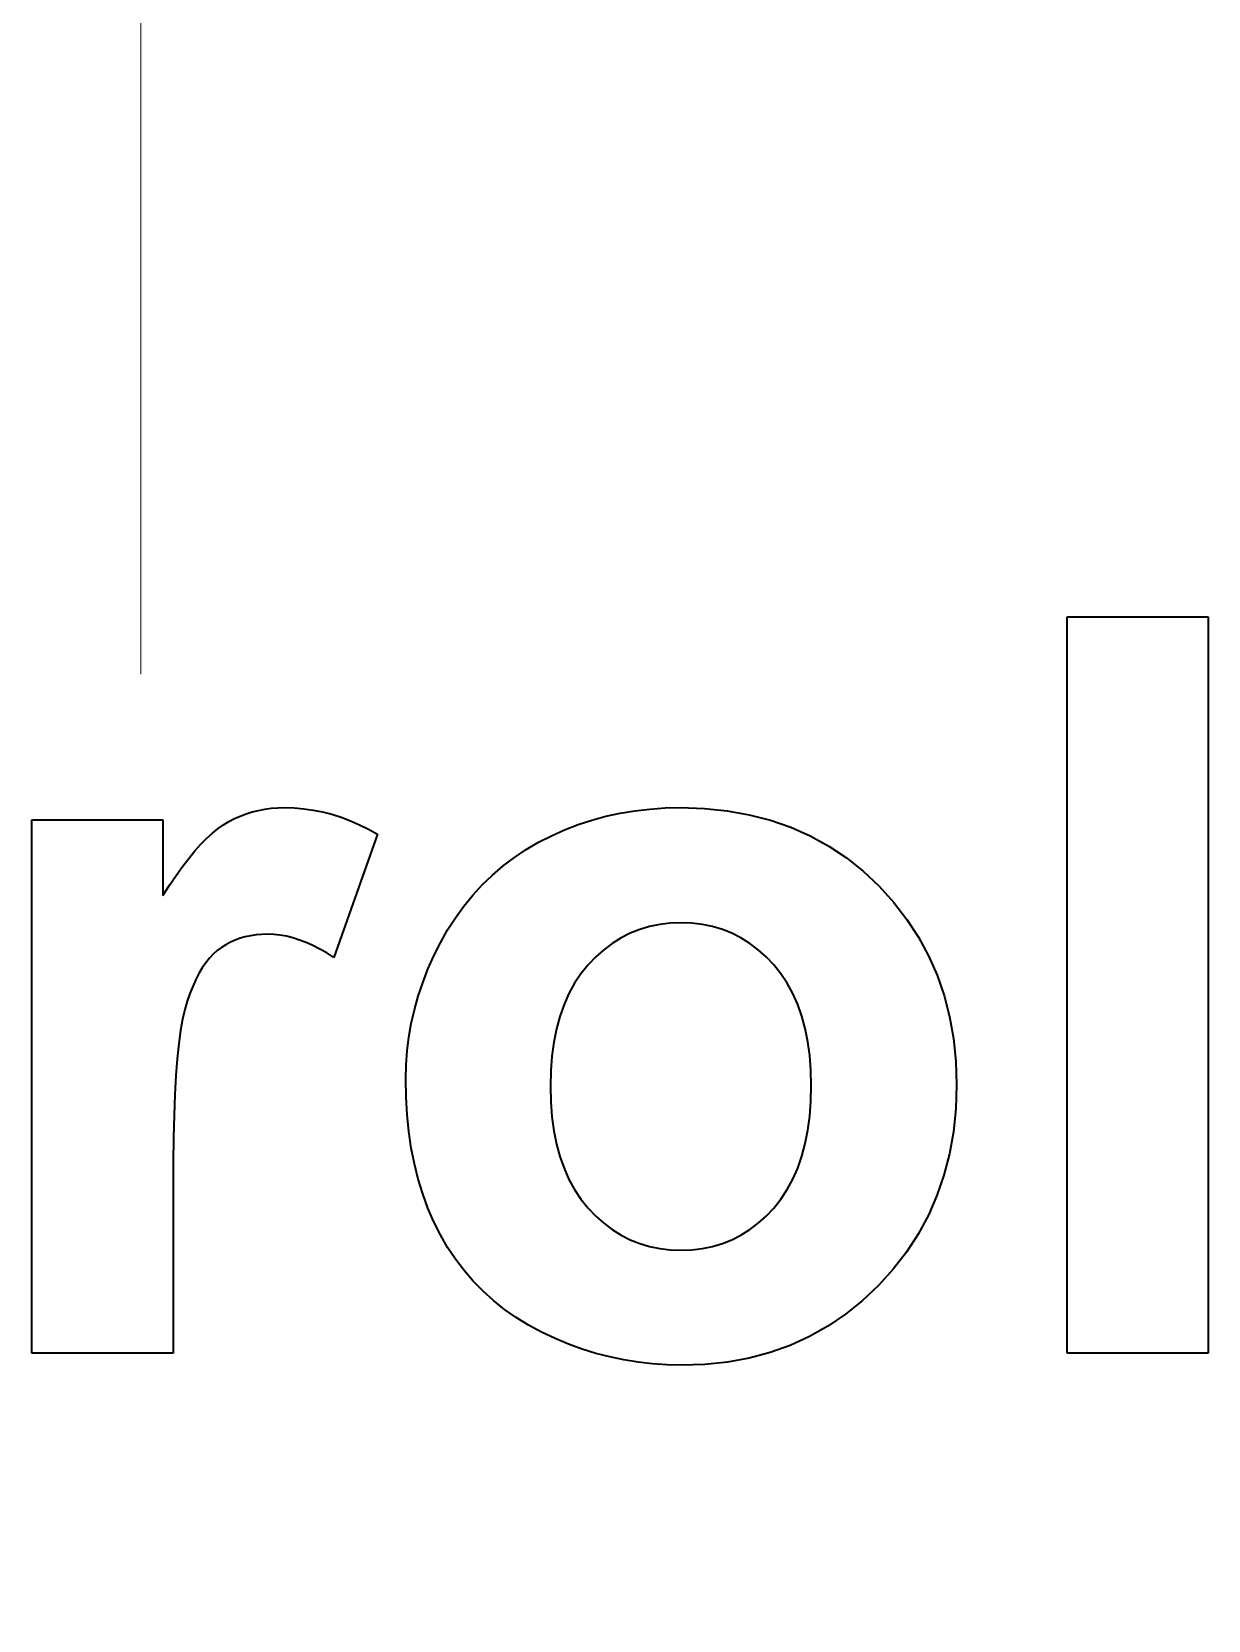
# Model space of a CAD drawing. Extents: x 23 to 417, y 3 to 294.
# Drawn here: x 220.848 to 221.806, y 105.241 to 106.535 of the extents above; entities that cross this region are included whole.
import ezdxf

# ---------------------------------------------------------------- set-up
doc = ezdxf.new("R2010")
doc.units = 0
doc.linetypes.add('DASHDOT', pattern=[18.5, 12, -3, 0.5, -3])
doc.layers.get('0').update_dxf_attribs({"lineweight": 13})

# ---------------------------------------------------------------- blocks, each defined once
blk = doc.blocks.new('BLOCK4760')
at = {"color": 7, "lineweight": 35, "ltscale": 0.075}
for p, q in [((3.7973, 30.7341), (3.7973, 33.7341)), ((4.3723, 33.7341), (4.3723, 30.7341))]:
    blk.add_line(p, q, dxfattribs=at)
at = {"color": 7, "lineweight": 35, "ltscale": 0.014376}
for p, q in [((3.7973, 33.7341), (4.3723, 33.7341)), ((4.3723, 30.7341), (3.7973, 30.7341))]:
    blk.add_line(p, q, dxfattribs=at)
at = {"color": 7, "lineweight": 35, "ltscale": 0.000643314}
blk.add_line((0.4548, 32.9314), (0.4793, 32.9391), dxfattribs=at)
at = {"color": 7, "lineweight": 35, "ltscale": 0.000648565}
blk.add_line((0.4793, 32.9391), (0.5045, 32.9453), dxfattribs=at)
at = {"color": 7, "lineweight": 35, "ltscale": 0.000655325}
blk.add_line((0.5045, 32.9453), (0.5303, 32.9502), dxfattribs=at)
at = {"color": 7, "lineweight": 35, "ltscale": 0.000664145}
blk.add_line((0.5303, 32.9502), (0.5566, 32.9537), dxfattribs=at)
at = {"color": 7, "lineweight": 35, "ltscale": 0.000675698}
blk.add_line((0.5566, 32.9537), (0.5835, 32.9558), dxfattribs=at)
at = {"color": 7, "lineweight": 35, "ltscale": 0.000688389}
blk.add_line((0.5835, 32.9558), (0.6111, 32.9565), dxfattribs=at)
at = {"color": 7, "lineweight": 35, "ltscale": 0.000979224}
blk.add_line((0.6111, 32.9565), (0.6502, 32.9554), dxfattribs=at)
at = {"color": 7, "lineweight": 35, "ltscale": 0.000974618}
blk.add_line((0.6502, 32.9554), (0.6891, 32.9521), dxfattribs=at)
at = {"color": 7, "lineweight": 35, "ltscale": 0.000973813}
blk.add_line((0.6891, 32.9521), (0.7277, 32.9467), dxfattribs=at)
at = {"color": 7, "lineweight": 35, "ltscale": 0.00097614}
blk.add_line((0.7277, 32.9467), (0.7659, 32.9391), dxfattribs=at)
at = {"color": 7, "lineweight": 35, "ltscale": 0.000980657}
blk.add_line((0.7659, 32.9391), (0.8039, 32.9294), dxfattribs=at)
at = {"color": 7, "lineweight": 35, "ltscale": 0.001511}
blk.add_line((1.9779, 32.9339), (2.0375, 32.9438), dxfattribs=at)
at = {"color": 7, "lineweight": 35, "ltscale": 0.001531}
blk.add_line((2.0375, 32.9438), (2.0983, 32.9508), dxfattribs=at)
at = {"color": 7, "lineweight": 35, "ltscale": 0.001555}
blk.add_line((2.0983, 32.9508), (2.1604, 32.9551), dxfattribs=at)
at = {"color": 7, "lineweight": 35, "ltscale": 0.001581}
blk.add_line((2.1604, 32.9551), (2.2236, 32.9565), dxfattribs=at)
at = {"color": 7, "lineweight": 35, "ltscale": 0.002423}
blk.add_line((2.2236, 32.9565), (2.3205, 32.9533), dxfattribs=at)
at = {"color": 7, "lineweight": 35, "ltscale": 0.002345}
blk.add_line((2.3205, 32.9533), (2.4138, 32.9437), dxfattribs=at)
at = {"color": 7, "lineweight": 35, "ltscale": 0.002278}
blk.add_line((2.4138, 32.9437), (2.5035, 32.9277), dxfattribs=at)
at = {"color": 7, "lineweight": 35, "ltscale": 0.013352}
blk.add_line((-0.4183, 32.9074), (0.1158, 32.9074), dxfattribs=at)
at = {"color": 7, "lineweight": 35, "ltscale": 0.054332}
blk.add_line((-0.4183, 30.7341), (-0.4183, 32.9074), dxfattribs=at)
at = {"color": 7, "lineweight": 35, "ltscale": 0.007725}
blk.add_line((0.1158, 32.9074), (0.1158, 32.5984), dxfattribs=at)
at = {"color": 7, "lineweight": 35, "ltscale": 0.000731249}
blk.add_line((0.3175, 32.8531), (0.3403, 32.8715), dxfattribs=at)
at = {"color": 7, "lineweight": 35, "ltscale": 0.000674716}
blk.add_line((0.3403, 32.8715), (0.3624, 32.8869), dxfattribs=at)
at = {"color": 7, "lineweight": 35, "ltscale": 0.00064622}
blk.add_line((0.3624, 32.8869), (0.3846, 32.9001), dxfattribs=at)
at = {"color": 7, "lineweight": 35, "ltscale": 0.000641358}
blk.add_line((0.3846, 32.9001), (0.4074, 32.9119), dxfattribs=at)
at = {"color": 7, "lineweight": 35, "ltscale": 0.000640027}
blk.add_line((0.4074, 32.9119), (0.4308, 32.9224), dxfattribs=at)
at = {"color": 7, "lineweight": 35, "ltscale": 0.000640919}
blk.add_line((0.4308, 32.9224), (0.4548, 32.9314), dxfattribs=at)
at = {"color": 7, "lineweight": 35, "ltscale": 0.000989056}
blk.add_line((0.8039, 32.9294), (0.8417, 32.9174), dxfattribs=at)
at = {"color": 7, "lineweight": 35, "ltscale": 0.000999559}
blk.add_line((0.8417, 32.9174), (0.8791, 32.9033), dxfattribs=at)
at = {"color": 7, "lineweight": 35, "ltscale": 0.001014}
blk.add_line((0.8791, 32.9033), (0.9162, 32.887), dxfattribs=at)
at = {"color": 7, "lineweight": 35, "ltscale": 0.00103}
blk.add_line((0.9162, 32.887), (0.9531, 32.8686), dxfattribs=at)
at = {"color": 7, "lineweight": 35, "ltscale": 0.001468}
for p, q in [((1.7515, 32.8661), (1.8063, 32.8873)), ((1.6979, 32.8421), (1.7515, 32.8661))]:
    blk.add_line(p, q, dxfattribs=at)
at = {"color": 7, "lineweight": 35, "ltscale": 0.001473}
blk.add_line((1.8063, 32.8873), (1.8623, 32.9056), dxfattribs=at)
at = {"color": 7, "lineweight": 35, "ltscale": 0.001482}
blk.add_line((1.8623, 32.9056), (1.9195, 32.9212), dxfattribs=at)
at = {"color": 7, "lineweight": 35, "ltscale": 0.001494}
blk.add_line((1.9195, 32.9212), (1.9779, 32.9339), dxfattribs=at)
at = {"color": 7, "lineweight": 35, "ltscale": 0.002226}
blk.add_line((2.5035, 32.9277), (2.5897, 32.9052), dxfattribs=at)
at = {"color": 7, "lineweight": 35, "ltscale": 0.002187}
for p, q in [((2.5897, 32.9052), (2.6723, 32.8764)), ((3.1912, 31.2191), (3.1434, 31.1458))]:
    blk.add_line(p, q, dxfattribs=at)
at = {"color": 7, "lineweight": 35, "ltscale": 0.002163}
for p, q in [((2.6723, 32.8764), (2.7513, 32.8412)), ((3.2336, 32.353), (3.2683, 32.2737))]:
    blk.add_line(p, q, dxfattribs=at)
at = {"color": 7, "lineweight": 35, "ltscale": 0.000916206}
blk.add_line((0.2461, 32.78), (0.2704, 32.8073), dxfattribs=at)
at = {"color": 7, "lineweight": 35, "ltscale": 0.000852419}
blk.add_line((0.2704, 32.8073), (0.2943, 32.8317), dxfattribs=at)
at = {"color": 7, "lineweight": 35, "ltscale": 0.000789686}
blk.add_line((0.2943, 32.8317), (0.3175, 32.8531), dxfattribs=at)
at = {"color": 7, "lineweight": 35, "ltscale": 0.013301}
blk.add_line((0.9896, 32.848), (0.8116, 32.3466), dxfattribs=at)
at = {"color": 7, "lineweight": 35, "ltscale": 0.001049}
for p, q in [((0.9531, 32.8686), (0.9896, 32.848)), ((0.1956, 32.7163), (0.2211, 32.7496))]:
    blk.add_line(p, q, dxfattribs=at)
at = {"color": 7, "lineweight": 35, "ltscale": 0.001464}
for p, q in [((1.5949, 32.7858), (1.6455, 32.8153)), ((1.9931, 30.7066), (1.9358, 30.7187)), ((2.0509, 30.6971), (1.9931, 30.7066))]:
    blk.add_line(p, q, dxfattribs=at)
at = {"color": 7, "lineweight": 35, "ltscale": 0.001471}
for p, q in [((1.6455, 32.8153), (1.6979, 32.8421)), ((1.8791, 30.7336), (1.823, 30.7512))]:
    blk.add_line(p, q, dxfattribs=at)
at = {"color": 7, "lineweight": 35, "ltscale": 0.002156}
blk.add_line((2.7513, 32.8412), (2.8268, 32.7995), dxfattribs=at)
at = {"color": 7, "lineweight": 35, "ltscale": 0.000981955}
blk.add_line((0.2211, 32.7496), (0.2461, 32.78), dxfattribs=at)
at = {"color": 7, "lineweight": 35, "ltscale": 0.001437}
blk.add_line((1.5008, 32.7191), (1.5467, 32.7537), dxfattribs=at)
at = {"color": 7, "lineweight": 35, "ltscale": 0.001448}
for p, q in [((1.5467, 32.7537), (1.5949, 32.7858)), ((1.1551, 32.1886), (1.1735, 32.2435))]:
    blk.add_line(p, q, dxfattribs=at)
at = {"color": 7, "lineweight": 35, "ltscale": 0.002162}
blk.add_line((2.8268, 32.7995), (2.8988, 32.7515), dxfattribs=at)
at = {"color": 7, "lineweight": 35, "ltscale": 0.002185}
for p, q in [((2.8988, 32.7515), (2.9671, 32.6971)), ((3.2675, 31.3759), (3.2325, 31.2958))]:
    blk.add_line(p, q, dxfattribs=at)
at = {"color": 7, "lineweight": 35, "ltscale": 0.001186}
blk.add_line((0.143, 32.6406), (0.1696, 32.68), dxfattribs=at)
at = {"color": 7, "lineweight": 35, "ltscale": 0.001117}
blk.add_line((0.1696, 32.68), (0.1956, 32.7163), dxfattribs=at)
at = {"color": 7, "lineweight": 35, "ltscale": 0.001429}
blk.add_line((1.4161, 32.6423), (1.4572, 32.682), dxfattribs=at)
at = {"color": 7, "lineweight": 35, "ltscale": 0.001431}
for p, q in [((1.4572, 32.682), (1.5008, 32.7191)), ((1.3792, 31.0274), (1.3418, 31.0708))]:
    blk.add_line(p, q, dxfattribs=at)
at = {"color": 7, "lineweight": 35, "ltscale": 0.002223}
for p, q in [((2.9671, 32.6971), (3.0319, 32.6362)), ((3.0319, 32.6362), (3.0918, 32.5705))]:
    blk.add_line(p, q, dxfattribs=at)
at = {"color": 7, "lineweight": 35, "ltscale": 0.001257}
blk.add_line((0.1158, 32.5984), (0.143, 32.6406), dxfattribs=at)
at = {"color": 7, "lineweight": 35, "ltscale": 0.001433}
blk.add_line((1.3772, 32.6002), (1.4161, 32.6423), dxfattribs=at)
at = {"color": 7, "lineweight": 35, "ltscale": 0.001457}
blk.add_line((1.3066, 32.5081), (1.3407, 32.5554), dxfattribs=at)
at = {"color": 7, "lineweight": 35, "ltscale": 0.001443}
blk.add_line((1.3407, 32.5554), (1.3772, 32.6002), dxfattribs=at)
at = {"color": 7, "lineweight": 35, "ltscale": 0.002186}
blk.add_line((3.0918, 32.5705), (3.1454, 32.5014), dxfattribs=at)
at = {"color": 7, "lineweight": 35, "ltscale": 0.001477}
for p, q in [((1.2749, 32.4583), (1.3066, 32.5081)), ((2.1682, 30.6863), (2.1093, 30.6904))]:
    blk.add_line(p, q, dxfattribs=at)
at = {"color": 7, "lineweight": 35, "ltscale": 0.00108}
for p, q in [((2.1814, 32.4861), (2.1385, 32.481)), ((2.1385, 31.1605), (2.1814, 31.1553))]:
    blk.add_line(p, q, dxfattribs=at)
at = {"color": 7, "lineweight": 35, "ltscale": 0.001109}
for p, q in [((2.2257, 32.4878), (2.1814, 32.4861)), ((2.1814, 31.1553), (2.2257, 31.1536))]:
    blk.add_line(p, q, dxfattribs=at)
at = {"color": 7, "lineweight": 35, "ltscale": 0.001108}
for p, q in [((2.2699, 32.4861), (2.2257, 32.4878)), ((2.2257, 31.1536), (2.2699, 31.1553))]:
    blk.add_line(p, q, dxfattribs=at)
at = {"color": 7, "lineweight": 35, "ltscale": 0.001079}
for p, q in [((2.3128, 32.481), (2.2699, 32.4861)), ((2.2699, 31.1553), (2.3128, 31.1605))]:
    blk.add_line(p, q, dxfattribs=at)
at = {"color": 7, "lineweight": 35, "ltscale": 0.002164}
blk.add_line((3.1454, 32.5014), (3.1927, 32.4289), dxfattribs=at)
at = {"color": 7, "lineweight": 35, "ltscale": 0.000534373}
blk.add_line((0.43, 32.4242), (0.4099, 32.4168), dxfattribs=at)
at = {"color": 7, "lineweight": 35, "ltscale": 0.000542111}
blk.add_line((0.4508, 32.4301), (0.43, 32.4242), dxfattribs=at)
at = {"color": 7, "lineweight": 35, "ltscale": 0.000551806}
blk.add_line((0.4724, 32.4348), (0.4508, 32.4301), dxfattribs=at)
at = {"color": 7, "lineweight": 35, "ltscale": 0.000563889}
blk.add_line((0.4947, 32.4381), (0.4724, 32.4348), dxfattribs=at)
at = {"color": 7, "lineweight": 35, "ltscale": 0.000578189}
blk.add_line((0.5177, 32.4401), (0.4947, 32.4381), dxfattribs=at)
at = {"color": 7, "lineweight": 35, "ltscale": 0.000594551}
blk.add_line((0.5415, 32.4408), (0.5177, 32.4401), dxfattribs=at)
at = {"color": 7, "lineweight": 35, "ltscale": 0.000629855}
blk.add_line((0.5667, 32.4398), (0.5415, 32.4408), dxfattribs=at)
at = {"color": 7, "lineweight": 35, "ltscale": 0.000643209}
blk.add_line((0.5922, 32.437), (0.5667, 32.4398), dxfattribs=at)
at = {"color": 7, "lineweight": 35, "ltscale": 0.000659888}
blk.add_line((0.6182, 32.4323), (0.5922, 32.437), dxfattribs=at)
at = {"color": 7, "lineweight": 35, "ltscale": 0.000680937}
blk.add_line((0.6446, 32.4257), (0.6182, 32.4323), dxfattribs=at)
at = {"color": 7, "lineweight": 35, "ltscale": 0.000702538}
blk.add_line((0.6714, 32.4172), (0.6446, 32.4257), dxfattribs=at)
at = {"color": 7, "lineweight": 35, "ltscale": 0.001501}
blk.add_line((1.2454, 32.406), (1.2749, 32.4583), dxfattribs=at)
at = {"color": 7, "lineweight": 35, "ltscale": 0.001053}
for p, q in [((1.9813, 32.426), (1.9456, 32.4036)), ((1.9456, 31.2378), (1.9813, 31.2155))]:
    blk.add_line(p, q, dxfattribs=at)
at = {"color": 7, "lineweight": 35, "ltscale": 0.001043}
for p, q in [((2.0185, 32.4449), (1.9813, 32.426)), ((2.3941, 32.4603), (2.3542, 32.4724)), ((1.9813, 31.2155), (2.0185, 31.1966)), ((2.3542, 31.1691), (2.3941, 31.1811))]:
    blk.add_line(p, q, dxfattribs=at)
at = {"color": 7, "lineweight": 35, "ltscale": 0.001039}
for p, q in [((2.0571, 32.4603), (2.0185, 32.4449)), ((2.4696, 32.426), (2.4326, 32.4449)), ((2.0185, 31.1966), (2.0571, 31.1811)), ((2.4326, 31.1966), (2.4696, 31.2155))]:
    blk.add_line(p, q, dxfattribs=at)
at = {"color": 7, "lineweight": 35, "ltscale": 0.001044}
for p, q in [((2.097, 32.4724), (2.0571, 32.4603)), ((2.0571, 31.1811), (2.097, 31.1691))]:
    blk.add_line(p, q, dxfattribs=at)
at = {"color": 7, "lineweight": 35, "ltscale": 0.001058}
for p, q in [((2.1385, 32.481), (2.097, 32.4724)), ((2.097, 31.1691), (2.1385, 31.1605))]:
    blk.add_line(p, q, dxfattribs=at)
at = {"color": 7, "lineweight": 35, "ltscale": 0.001057}
for p, q in [((2.3542, 32.4724), (2.3128, 32.481)), ((2.3128, 31.1605), (2.3542, 31.1691))]:
    blk.add_line(p, q, dxfattribs=at)
at = {"color": 7, "lineweight": 35, "ltscale": 0.001037}
for p, q in [((2.4326, 32.4449), (2.3941, 32.4603)), ((2.3941, 31.1811), (2.4326, 31.1966))]:
    blk.add_line(p, q, dxfattribs=at)
at = {"color": 7, "lineweight": 35, "ltscale": 0.00105}
blk.add_line((2.5052, 32.4036), (2.4696, 32.426), dxfattribs=at)
at = {"color": 7, "lineweight": 35, "ltscale": 0.002155}
for p, q in [((3.1927, 32.4289), (3.2336, 32.353)), ((2.7479, 30.8018), (2.6695, 30.7661)), ((2.8231, 30.8439), (2.7479, 30.8018))]:
    blk.add_line(p, q, dxfattribs=at)
at = {"color": 7, "lineweight": 35, "ltscale": 0.000569609}
blk.add_line((0.3204, 32.3599), (0.3047, 32.3434), dxfattribs=at)
at = {"color": 7, "lineweight": 35, "ltscale": 0.000545548}
blk.add_line((0.3368, 32.3743), (0.3204, 32.3599), dxfattribs=at)
at = {"color": 7, "lineweight": 35, "ltscale": 0.000532565}
blk.add_line((0.354, 32.3869), (0.3368, 32.3743), dxfattribs=at)
at = {"color": 7, "lineweight": 35, "ltscale": 0.00052893}
blk.add_line((0.3719, 32.3982), (0.354, 32.3869), dxfattribs=at)
at = {"color": 7, "lineweight": 35, "ltscale": 0.00052806}
blk.add_line((0.3905, 32.4082), (0.3719, 32.3982), dxfattribs=at)
at = {"color": 7, "lineweight": 35, "ltscale": 0.000530382}
blk.add_line((0.4099, 32.4168), (0.3905, 32.4082), dxfattribs=at)
at = {"color": 7, "lineweight": 35, "ltscale": 0.000728154}
blk.add_line((0.6987, 32.4069), (0.6714, 32.4172), dxfattribs=at)
at = {"color": 7, "lineweight": 35, "ltscale": 0.000755212}
blk.add_line((0.7263, 32.3946), (0.6987, 32.4069), dxfattribs=at)
at = {"color": 7, "lineweight": 35, "ltscale": 0.000784918}
blk.add_line((0.7543, 32.3805), (0.7263, 32.3946), dxfattribs=at)
at = {"color": 7, "lineweight": 35, "ltscale": 0.000815934}
blk.add_line((0.7828, 32.3645), (0.7543, 32.3805), dxfattribs=at)
at = {"color": 7, "lineweight": 35, "ltscale": 0.00084834}
blk.add_line((0.8116, 32.3466), (0.7828, 32.3645), dxfattribs=at)
at = {"color": 7, "lineweight": 35, "ltscale": 0.001503}
blk.add_line((1.2186, 32.3522), (1.2454, 32.406), dxfattribs=at)
at = {"color": 7, "lineweight": 35, "ltscale": 0.001099}
for p, q in [((1.9113, 32.3778), (1.8785, 32.3486)), ((1.8785, 31.2928), (1.9113, 31.2636))]:
    blk.add_line(p, q, dxfattribs=at)
at = {"color": 7, "lineweight": 35, "ltscale": 0.001072}
for p, q in [((1.9456, 32.4036), (1.9113, 32.3778)), ((1.9113, 31.2636), (1.9456, 31.2378))]:
    blk.add_line(p, q, dxfattribs=at)
at = {"color": 7, "lineweight": 35, "ltscale": 0.001069}
for p, q in [((2.5393, 32.3778), (2.5052, 32.4036)), ((2.5052, 31.2378), (2.5393, 31.2636))]:
    blk.add_line(p, q, dxfattribs=at)
at = {"color": 7, "lineweight": 35, "ltscale": 0.001096}
for p, q in [((2.572, 32.3486), (2.5393, 32.3778)), ((2.5393, 31.2636), (2.572, 31.2928))]:
    blk.add_line(p, q, dxfattribs=at)
at = {"color": 7, "lineweight": 35, "ltscale": 0.000666972}
blk.add_line((0.2755, 32.3039), (0.2619, 32.2809), dxfattribs=at)
at = {"color": 7, "lineweight": 35, "ltscale": 0.000630934}
blk.add_line((0.2897, 32.3247), (0.2755, 32.3039), dxfattribs=at)
at = {"color": 7, "lineweight": 35, "ltscale": 0.000599088}
blk.add_line((0.3047, 32.3434), (0.2897, 32.3247), dxfattribs=at)
at = {"color": 7, "lineweight": 35, "ltscale": 0.001463}
blk.add_line((1.1735, 32.2435), (1.1946, 32.298), dxfattribs=at)
at = {"color": 7, "lineweight": 35, "ltscale": 0.001481}
blk.add_line((1.1946, 32.298), (1.2186, 32.3522), dxfattribs=at)
at = {"color": 7, "lineweight": 35, "ltscale": 0.001156}
blk.add_line((1.8471, 32.3159), (1.8179, 32.2801), dxfattribs=at)
at = {"color": 7, "lineweight": 35, "ltscale": 0.001133}
for p, q in [((1.8785, 32.3486), (1.8471, 32.3159)), ((1.8471, 31.3255), (1.8785, 31.2928))]:
    blk.add_line(p, q, dxfattribs=at)
at = {"color": 7, "lineweight": 35, "ltscale": 0.00113}
blk.add_line((2.6032, 32.3159), (2.572, 32.3486), dxfattribs=at)
at = {"color": 7, "lineweight": 35, "ltscale": 0.001152}
blk.add_line((2.6322, 32.2801), (2.6032, 32.3159), dxfattribs=at)
at = {"color": 7, "lineweight": 35, "ltscale": 0.000788881}
blk.add_line((0.2369, 32.2285), (0.2255, 32.1991), dxfattribs=at)
at = {"color": 7, "lineweight": 35, "ltscale": 0.00074627}
blk.add_line((0.2491, 32.2558), (0.2369, 32.2285), dxfattribs=at)
at = {"color": 7, "lineweight": 35, "ltscale": 0.000704944}
blk.add_line((0.2619, 32.2809), (0.2491, 32.2558), dxfattribs=at)
at = {"color": 7, "lineweight": 35, "ltscale": 0.001196}
for p, q in [((1.7918, 32.2411), (1.7688, 32.1992)), ((1.7688, 31.4423), (1.7918, 31.4003))]:
    blk.add_line(p, q, dxfattribs=at)
at = {"color": 7, "lineweight": 35, "ltscale": 0.001172}
for p, q in [((1.8179, 32.2801), (1.7918, 32.2411)), ((2.6322, 31.3614), (2.6581, 31.4005))]:
    blk.add_line(p, q, dxfattribs=at)
at = {"color": 7, "lineweight": 35, "ltscale": 0.001166}
blk.add_line((2.6581, 32.2413), (2.6322, 32.2801), dxfattribs=at)
at = {"color": 7, "lineweight": 35, "ltscale": 0.00119}
blk.add_line((2.681, 32.1995), (2.6581, 32.2413), dxfattribs=at)
at = {"color": 7, "lineweight": 35, "ltscale": 0.002184}
blk.add_line((3.2683, 32.2737), (3.2967, 32.1911), dxfattribs=at)
at = {"color": 7, "lineweight": 35, "ltscale": 0.000878835}
blk.add_line((0.2148, 32.1675), (0.2049, 32.1338), dxfattribs=at)
at = {"color": 7, "lineweight": 35, "ltscale": 0.000833197}
blk.add_line((0.2255, 32.1991), (0.2148, 32.1675), dxfattribs=at)
at = {"color": 7, "lineweight": 35, "ltscale": 0.001435}
blk.add_line((1.1395, 32.1333), (1.1551, 32.1886), dxfattribs=at)
at = {"color": 7, "lineweight": 35, "ltscale": 0.00123}
for p, q in [((1.7688, 32.1992), (1.7489, 32.1542)), ((1.7489, 31.4873), (1.7688, 31.4423))]:
    blk.add_line(p, q, dxfattribs=at)
at = {"color": 7, "lineweight": 35, "ltscale": 0.001222}
blk.add_line((2.7008, 32.1549), (2.681, 32.1995), dxfattribs=at)
at = {"color": 7, "lineweight": 35, "ltscale": 0.00222}
blk.add_line((3.2967, 32.1911), (3.3187, 32.1051), dxfattribs=at)
at = {"color": 7, "lineweight": 35, "ltscale": 0.001173}
blk.add_line((0.1957, 32.0952), (0.1876, 32.049), dxfattribs=at)
at = {"color": 7, "lineweight": 35, "ltscale": 0.000991689}
blk.add_line((0.2049, 32.1338), (0.1957, 32.0952), dxfattribs=at)
at = {"color": 7, "lineweight": 35, "ltscale": 0.001427}
blk.add_line((1.1268, 32.0777), (1.1395, 32.1333), dxfattribs=at)
at = {"color": 7, "lineweight": 35, "ltscale": 0.001322}
for p, q in [((1.732, 32.1062), (1.7182, 32.0552)), ((1.7182, 31.5863), (1.732, 31.5353))]:
    blk.add_line(p, q, dxfattribs=at)
at = {"color": 7, "lineweight": 35, "ltscale": 0.001272}
for p, q in [((1.7489, 32.1542), (1.732, 32.1062)), ((1.732, 31.5353), (1.7489, 31.4873))]:
    blk.add_line(p, q, dxfattribs=at)
at = {"color": 7, "lineweight": 35, "ltscale": 0.001263}
blk.add_line((2.7176, 32.1072), (2.7008, 32.1549), dxfattribs=at)
at = {"color": 7, "lineweight": 35, "ltscale": 0.00131}
blk.add_line((2.7313, 32.0566), (2.7176, 32.1072), dxfattribs=at)
at = {"color": 7, "lineweight": 35, "ltscale": 0.002269}
blk.add_line((3.3187, 32.1051), (3.3345, 32.0157), dxfattribs=at)
at = {"color": 7, "lineweight": 35, "ltscale": 0.001357}
blk.add_line((0.1876, 32.049), (0.1803, 31.9952), dxfattribs=at)
at = {"color": 7, "lineweight": 35, "ltscale": 0.001422}
blk.add_line((1.117, 32.0217), (1.1268, 32.0777), dxfattribs=at)
at = {"color": 7, "lineweight": 35, "ltscale": 0.001378}
for p, q in [((1.7182, 32.0552), (1.7074, 32.0011)), ((1.7074, 31.6404), (1.7182, 31.5863))]:
    blk.add_line(p, q, dxfattribs=at)
at = {"color": 7, "lineweight": 35, "ltscale": 0.001365}
blk.add_line((2.742, 32.0031), (2.7313, 32.0566), dxfattribs=at)
at = {"color": 7, "lineweight": 35, "ltscale": 0.001544}
blk.add_line((0.1803, 31.9952), (0.1741, 31.9338), dxfattribs=at)
at = {"color": 7, "lineweight": 35, "ltscale": 0.001423}
blk.add_line((1.1056, 31.9085), (1.1099, 31.9653), dxfattribs=at)
at = {"color": 7, "lineweight": 35, "ltscale": 0.001421}
blk.add_line((1.1099, 31.9653), (1.117, 32.0217), dxfattribs=at)
at = {"color": 7, "lineweight": 35, "ltscale": 0.00144}
for p, q in [((1.7074, 32.0011), (1.6998, 31.944)), ((1.6998, 31.6975), (1.7074, 31.6404)), ((1.5068, 30.9124), (1.4617, 30.9482))]:
    blk.add_line(p, q, dxfattribs=at)
at = {"color": 7, "lineweight": 35, "ltscale": 0.001425}
blk.add_line((2.7496, 31.9466), (2.742, 32.0031), dxfattribs=at)
at = {"color": 7, "lineweight": 35, "ltscale": 0.002331}
blk.add_line((3.3345, 32.0157), (3.3439, 31.923), dxfattribs=at)
at = {"color": 7, "lineweight": 35, "ltscale": 0.001731}
blk.add_line((0.1741, 31.9338), (0.1688, 31.8647), dxfattribs=at)
at = {"color": 7, "lineweight": 35, "ltscale": 0.001428}
for p, q in [((1.1042, 31.8514), (1.1056, 31.9085)), ((1.4191, 30.9866), (1.3792, 31.0274))]:
    blk.add_line(p, q, dxfattribs=at)
at = {"color": 7, "lineweight": 35, "ltscale": 0.001507}
for p, q in [((1.6998, 31.944), (1.6951, 31.8839)), ((1.6951, 31.7576), (1.6998, 31.6975))]:
    blk.add_line(p, q, dxfattribs=at)
at = {"color": 7, "lineweight": 35, "ltscale": 0.00149}
blk.add_line((2.7541, 31.8872), (2.7496, 31.9466), dxfattribs=at)
at = {"color": 7, "lineweight": 35, "ltscale": 0.002405}
blk.add_line((3.3439, 31.923), (3.3471, 31.8269), dxfattribs=at)
at = {"color": 7, "lineweight": 35, "ltscale": 0.00192}
blk.add_line((0.1688, 31.8647), (0.1645, 31.7881), dxfattribs=at)
at = {"color": 7, "lineweight": 35, "ltscale": 0.001844}
blk.add_line((1.1056, 31.7777), (1.1042, 31.8514), dxfattribs=at)
at = {"color": 7, "lineweight": 35, "ltscale": 0.001579}
for p, q in [((1.6951, 31.8839), (1.6936, 31.8207)), ((1.6936, 31.8207), (1.6951, 31.7576))]:
    blk.add_line(p, q, dxfattribs=at)
at = {"color": 7, "lineweight": 35, "ltscale": 0.00156}
blk.add_line((2.7557, 31.8248), (2.7541, 31.8872), dxfattribs=at)
at = {"color": 7, "lineweight": 35, "ltscale": 0.002109}
blk.add_line((0.1645, 31.7881), (0.1611, 31.7038), dxfattribs=at)
at = {"color": 7, "lineweight": 35, "ltscale": 0.00179}
blk.add_line((1.1099, 31.7062), (1.1056, 31.7777), dxfattribs=at)
at = {"color": 7, "lineweight": 35, "ltscale": 0.001599}
blk.add_line((2.7541, 31.7609), (2.7557, 31.8248), dxfattribs=at)
at = {"color": 7, "lineweight": 35, "ltscale": 0.002425}
blk.add_line((3.3471, 31.8269), (3.3439, 31.7299), dxfattribs=at)
at = {"color": 7, "lineweight": 35, "ltscale": 0.00174}
blk.add_line((1.117, 31.6369), (1.1099, 31.7062), dxfattribs=at)
at = {"color": 7, "lineweight": 35, "ltscale": 0.001525}
blk.add_line((2.7496, 31.7001), (2.7541, 31.7609), dxfattribs=at)
at = {"color": 7, "lineweight": 35, "ltscale": 0.002351}
blk.add_line((3.3439, 31.7299), (3.3343, 31.6363), dxfattribs=at)
at = {"color": 7, "lineweight": 35, "ltscale": 0.002298}
blk.add_line((0.1611, 31.7038), (0.1587, 31.6119), dxfattribs=at)
at = {"color": 7, "lineweight": 35, "ltscale": 0.001391}
blk.add_line((2.7313, 31.5878), (2.742, 31.6424), dxfattribs=at)
at = {"color": 7, "lineweight": 35, "ltscale": 0.001455}
for p, q in [((2.742, 31.6424), (2.7496, 31.7001)), ((1.5545, 30.8791), (1.5068, 30.9124))]:
    blk.add_line(p, q, dxfattribs=at)
at = {"color": 7, "lineweight": 35, "ltscale": 0.002488}
blk.add_line((0.1587, 31.6119), (0.1572, 31.5124), dxfattribs=at)
at = {"color": 7, "lineweight": 35, "ltscale": 0.001692}
blk.add_line((1.1268, 31.57), (1.117, 31.6369), dxfattribs=at)
at = {"color": 7, "lineweight": 35, "ltscale": 0.001332}
blk.add_line((2.7176, 31.5363), (2.7313, 31.5878), dxfattribs=at)
at = {"color": 7, "lineweight": 35, "ltscale": 0.00229}
blk.add_line((3.3343, 31.6363), (3.3184, 31.5462), dxfattribs=at)
at = {"color": 7, "lineweight": 35, "ltscale": 0.002678}
blk.add_line((0.1572, 31.5124), (0.1568, 31.4053), dxfattribs=at)
at = {"color": 7, "lineweight": 35, "ltscale": 0.001648}
blk.add_line((1.1395, 31.5053), (1.1268, 31.57), dxfattribs=at)
at = {"color": 7, "lineweight": 35, "ltscale": 0.00128}
blk.add_line((2.7008, 31.4879), (2.7176, 31.5363), dxfattribs=at)
at = {"color": 7, "lineweight": 35, "ltscale": 0.002241}
blk.add_line((3.3184, 31.5462), (3.2962, 31.4593), dxfattribs=at)
at = {"color": 7, "lineweight": 35, "ltscale": 0.001607}
blk.add_line((1.1551, 31.4429), (1.1395, 31.5053), dxfattribs=at)
at = {"color": 7, "lineweight": 35, "ltscale": 0.001235}
blk.add_line((2.681, 31.4426), (2.7008, 31.4879), dxfattribs=at)
at = {"color": 7, "lineweight": 35, "ltscale": 0.002205}
blk.add_line((3.2962, 31.4593), (3.2675, 31.3759), dxfattribs=at)
at = {"color": 7, "lineweight": 35, "ltscale": 0.01678}
blk.add_line((0.1568, 31.4053), (0.1568, 30.7341), dxfattribs=at)
at = {"color": 7, "lineweight": 35, "ltscale": 0.001572}
blk.add_line((1.1735, 31.3828), (1.1551, 31.4429), dxfattribs=at)
at = {"color": 7, "lineweight": 35, "ltscale": 0.00154}
blk.add_line((1.1946, 31.3249), (1.1735, 31.3828), dxfattribs=at)
at = {"color": 7, "lineweight": 35, "ltscale": 0.001171}
blk.add_line((1.7918, 31.4003), (1.8179, 31.3614), dxfattribs=at)
at = {"color": 7, "lineweight": 35, "ltscale": 0.001199}
blk.add_line((2.6581, 31.4005), (2.681, 31.4426), dxfattribs=at)
at = {"color": 7, "lineweight": 35, "ltscale": 0.001514}
blk.add_line((1.2186, 31.2693), (1.1946, 31.3249), dxfattribs=at)
at = {"color": 7, "lineweight": 35, "ltscale": 0.001157}
blk.add_line((1.8179, 31.3614), (1.8471, 31.3255), dxfattribs=at)
at = {"color": 7, "lineweight": 35, "ltscale": 0.001129}
blk.add_line((2.572, 31.2928), (2.6032, 31.3255), dxfattribs=at)
at = {"color": 7, "lineweight": 35, "ltscale": 0.001154}
blk.add_line((2.6032, 31.3255), (2.6322, 31.3614), dxfattribs=at)
at = {"color": 7, "lineweight": 35, "ltscale": 0.001492}
blk.add_line((1.2454, 31.216), (1.2186, 31.2693), dxfattribs=at)
at = {"color": 7, "lineweight": 35, "ltscale": 0.002179}
blk.add_line((3.2325, 31.2958), (3.1912, 31.2191), dxfattribs=at)
at = {"color": 7, "lineweight": 35, "ltscale": 0.001472}
blk.add_line((1.275, 31.1651), (1.2454, 31.216), dxfattribs=at)
at = {"color": 7, "lineweight": 35, "ltscale": 0.001051}
blk.add_line((2.4696, 31.2155), (2.5052, 31.2378), dxfattribs=at)
at = {"color": 7, "lineweight": 35, "ltscale": 0.001452}
blk.add_line((1.3071, 31.1167), (1.275, 31.1651), dxfattribs=at)
at = {"color": 7, "lineweight": 35, "ltscale": 0.00221}
blk.add_line((3.1434, 31.1458), (3.0893, 31.0759), dxfattribs=at)
at = {"color": 7, "lineweight": 35, "ltscale": 0.001439}
blk.add_line((1.3418, 31.0708), (1.3071, 31.1167), dxfattribs=at)
at = {"color": 7, "lineweight": 35, "ltscale": 0.002248}
blk.add_line((3.0893, 31.0759), (3.0289, 31.0093), dxfattribs=at)
at = {"color": 7, "lineweight": 35, "ltscale": 0.002244}
blk.add_line((3.0289, 31.0093), (2.9636, 30.9477), dxfattribs=at)
at = {"color": 7, "lineweight": 35, "ltscale": 0.001432}
blk.add_line((1.4617, 30.9482), (1.4191, 30.9866), dxfattribs=at)
at = {"color": 7, "lineweight": 35, "ltscale": 0.0022}
blk.add_line((2.9636, 30.9477), (2.895, 30.8926), dxfattribs=at)
at = {"color": 7, "lineweight": 35, "ltscale": 0.001475}
blk.add_line((1.6048, 30.8483), (1.5545, 30.8791), dxfattribs=at)
at = {"color": 7, "lineweight": 35, "ltscale": 0.00217}
blk.add_line((2.895, 30.8926), (2.8231, 30.8439), dxfattribs=at)
at = {"color": 7, "lineweight": 35, "ltscale": 0.0015}
blk.add_line((1.6578, 30.82), (1.6048, 30.8483), dxfattribs=at)
at = {"color": 7, "lineweight": 35, "ltscale": 0.001506}
blk.add_line((1.7123, 30.7944), (1.6578, 30.82), dxfattribs=at)
at = {"color": 7, "lineweight": 35, "ltscale": 0.001491}
blk.add_line((1.7674, 30.7714), (1.7123, 30.7944), dxfattribs=at)
at = {"color": 7, "lineweight": 35, "ltscale": 0.00148}
blk.add_line((1.823, 30.7512), (1.7674, 30.7714), dxfattribs=at)
at = {"color": 7, "lineweight": 35, "ltscale": 0.002201}
blk.add_line((2.5877, 30.7369), (2.5026, 30.7142), dxfattribs=at)
at = {"color": 7, "lineweight": 35, "ltscale": 0.002171}
blk.add_line((2.6695, 30.7661), (2.5877, 30.7369), dxfattribs=at)
at = {"color": 7, "lineweight": 35, "ltscale": 0.014375}
blk.add_line((0.1568, 30.7341), (-0.4183, 30.7341), dxfattribs=at)
at = {"color": 7, "lineweight": 35, "ltscale": 0.001465}
blk.add_line((1.9358, 30.7187), (1.8791, 30.7336), dxfattribs=at)
at = {"color": 7, "lineweight": 35, "ltscale": 0.001469}
blk.add_line((2.1093, 30.6904), (2.0509, 30.6971), dxfattribs=at)
at = {"color": 7, "lineweight": 35, "ltscale": 0.001487}
blk.add_line((2.2277, 30.685), (2.1682, 30.6863), dxfattribs=at)
at = {"color": 7, "lineweight": 35, "ltscale": 0.002375}
blk.add_line((2.3227, 30.6882), (2.2277, 30.685), dxfattribs=at)
at = {"color": 7, "lineweight": 35, "ltscale": 0.002304}
blk.add_line((2.4143, 30.698), (2.3227, 30.6882), dxfattribs=at)
at = {"color": 7, "lineweight": 35, "ltscale": 0.002246}
blk.add_line((2.5026, 30.7142), (2.4143, 30.698), dxfattribs=at)

msp = doc.modelspace()

# ---------------------------------------------------------------- linework, layer by layer
at = {"color": 7, "linetype": 'DASHDOT', "lineweight": 13}
msp.add_line((220.937, 118.0118), (220.937, 78.0008), dxfattribs=at)

# ---------------------------------------------------------------- block references
at = {"lineweight": 0, "xscale": 0.2, "yscale": 0.2, "zscale": 0.2}
msp.add_blockref('BLOCK4760', (220.9318, 99.3118), dxfattribs=at)

doc.saveas('drawing.dxf')
